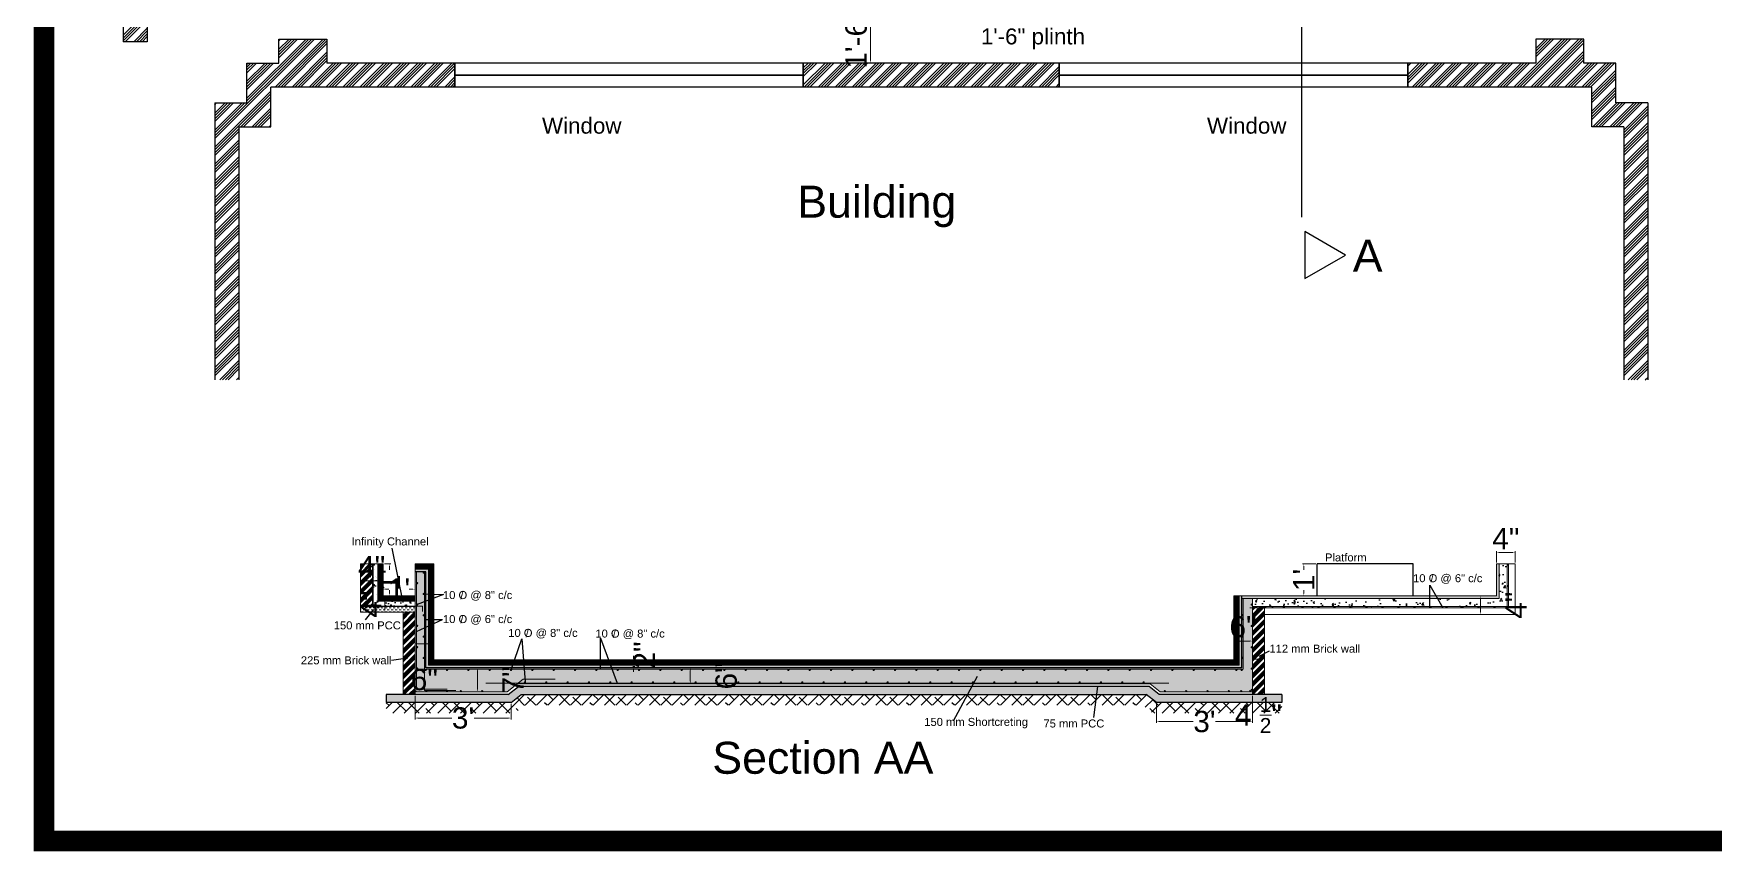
# Model space of a CAD drawing. Header units: inches. Extents: x 61122 to 62291, y -18686 to -17817.
# Drawn here: x 61122 to 61753, y -18686 to -18379 of the extents above; entities that cross this region are included whole.
import ezdxf

# ---------------------------------------------------------------- set-up
doc = ezdxf.new("R2010")
doc.units = ezdxf.units.IN
doc.header["$LTSCALE"] = 0.2
doc.header["$MEASUREMENT"] = 0
doc.header["$PDMODE"] = 98
doc.layers.get('DEFPOINTS').update_dxf_attribs({"linetype": 'CONTINUOUS'})
for name, color, linetype in [('2', 3, 'CONTINUOUS'), ('TEXT', 3, 'CONTINUOUS'), ('WALLS', 5, 'CONTINUOUS')]:
    doc.layers.add(name, color=color, linetype=linetype)
for name, color, linetype, lineweight in [('DIM', 9, 'CONTINUOUS', 13), ('HATCH', 9, 'CONTINUOUS', 5), ('partion', 7, 'CONTINUOUS', 35), ('storage', 6, 'CONTINUOUS', 20)]:
    doc.layers.add(name, color=color, linetype=linetype, lineweight=lineweight)
doc.styles.get("Standard").update_dxf_attribs({"font": 'arial.ttf', "height": 8})
doc.dimstyles.new('alter$0', dxfattribs={"dimtxt": 2, "dimasz": 1, "dimexe": 0.5, "dimexo": 0.5, "dimgap": 0.5, "dimtad": 0, "dimdec": 0, "dimdsep": 46, "dimlunit": 4, "dimtxsty": 'Standard', "dimcen": 0.5, "dimdle": 0.75, "dimclrd": 256, "dimclre": 256, "dimclrt": 256, "dimadec": 0, "dimazin": 0, "dimtfac": 1, "dimtdec": 0, "dimtofl": 0, "dimtmove": 2, "dimatfit": 3, "dimfxl": 30, "dimtolj": 1, "dimtzin": 0, "dimlwd": 9, "dimlwe": 9, "dimarcsym": 0})
pattern_1 = [(45, (-120433.3951, 353624.56015), (-0.5303300859, 0.5303300859), []), (45, (-120432.8648, 353624.56015), (-0.5303300859, 0.5303300859), [0.375, -0.1875])]
pattern_2 = [(50, (-120433.395, 353624.56), (7.17260183, -0.62752135), [0.75, -8.25]), (355, (-120433.395, 353624.56), (-1.38751334, 7.52192134), [0.6, -6.6]), (100.4514, (-120432.7974, 353624.508), (5.78509382, 6.89439542), [0.6374019, -7.01142112]), (46.1842, (-120433.395, 353626.56), (10.67241049, -1.65519014), [1.125, -12.375]), (96.6356, (-120432.506, 353626.422), (9.34662706, 9.7411787), [0.95610288, -10.51713]), (351.1842, (-120433.395, 353626.56), (9.34661945, 9.741186), [0.9, -9.9]), (21, (-120432.395, 353626.06), (5.96907052, -4.02618891), [0.75, -8.25]), (326, (-120432.395, 353626.06), (2.43315332, 7.25150045), [0.6, -6.6]), (71.4514, (-120431.898, 353625.7246), (8.40222629, 3.22530497), [0.6374019, -7.01142112]), (37.5, (-120433.395, 353624.5602), (0.121598553, 3.328938538), [0, -6.52, 0, -6.7, 0, -6.625]), (7.5, (-120433.395, 353624.56), (2.630695374, 3.94411712), [0, -3.82, 0, -6.37, 0, -2.525]), (327.5, (-120435.625, 353624.5602), (5.338224362, -0.225548717), [0, -2.5, 0, -7.8, 0, -10.35]), (317.5, (-120436.625, 353624.56), (5.831861693, 1.001049823), [0, -3.25, 0, -5.18, 0, -7.35])]
pattern_3 = [(45, (-120433.3951, 353624.56015), (-0.26516504294, 0.26516504294), [])]
pattern_4 = [(0, (-120433.3951, 353624.56015), (0.75, 0.75), [0.75, -0.75])]

# ---------------------------------------------------------------- blocks, each defined once
blk = doc.blocks.new('*D17')
at = {"layer": 'DEFPOINTS', "color": 0, "lineweight": -3, "transparency": 16777216}
for p in [(61447.68, -18371.97), (61436.09, -18389.97), (61447.68, -18389.97)]:
    blk.add_point(p, dxfattribs=at)
at = {"layer": 'DIM', "lineweight": 9, "transparency": 16777216}
for p, q in [((61447.18, -18371.97), (61435.59, -18371.97)), ((61436.09, -18372.97), (61436.09, -18388.97)), ((61447.18, -18389.97), (61435.59, -18389.97))]:
    blk.add_line(p, q, dxfattribs=at)
at = {"layer": 'DIM', "lineweight": -3, "transparency": 16777216}
for points in [[(61435.92, -18372.97), (61436.25, -18372.97), (61436.09, -18371.97)], [(61435.92, -18388.97), (61436.25, -18388.97), (61436.09, -18389.97)]]:
    blk.add_solid(points, dxfattribs=at)
at = {"layer": 'DIM', "transparency": 16777216, "insert": (61430.75, -18380.97), "char_height": 8, "attachment_point": 5, "rotation": 90}
blk.add_mtext('\\A1;1\'-6"', dxfattribs=at)
blk = doc.blocks.new('*D3')
at = {"layer": 'DEFPOINTS', "color": 0, "lineweight": -3, "transparency": 16777216}
for p in [(61346.47, -18614.46), (61347.25, -18614.46), (61346.47, -18616.46)]:
    blk.add_point(p, dxfattribs=at)
at = {"layer": 'DIM', "lineweight": 9, "transparency": 16777216}
for p, q in [((61346.97, -18614.46), (61347.75, -18614.46)), ((61347.25, -18613.46), (61347.25, -18612.46)), ((61346.97, -18616.46), (61347.75, -18616.46)), ((61347.25, -18617.46), (61347.25, -18618.46))]:
    blk.add_line(p, q, dxfattribs=at)
at = {"layer": 'DIM', "lineweight": -3, "transparency": 16777216}
for points in [[(61347.08, -18613.46), (61347.41, -18613.46), (61347.25, -18614.46)], [(61347.08, -18617.46), (61347.41, -18617.46), (61347.25, -18616.46)]]:
    blk.add_solid(points, dxfattribs=at)
at = {"layer": 'DIM', "transparency": 16777216, "insert": (61351.28, -18612.13), "char_height": 8, "attachment_point": 5, "rotation": 90}
blk.add_mtext('\\A1;2"', dxfattribs=at)
blk = doc.blocks.new('*D26')
at = {"layer": 'DEFPOINTS', "color": 0, "lineweight": -3, "transparency": 16777216}
for p in [(61286.96, -18616.96), (61288.8, -18616.96), (61286.96, -18625.96)]:
    blk.add_point(p, dxfattribs=at)
at = {"layer": 'DIM', "lineweight": 9, "transparency": 16777216}
for p, q in [((61287.46, -18616.96), (61289.3, -18616.96)), ((61288.8, -18624.96), (61288.8, -18617.96)), ((61287.46, -18625.96), (61289.3, -18625.96))]:
    blk.add_line(p, q, dxfattribs=at)
at = {"layer": 'DIM', "lineweight": -3, "transparency": 16777216}
for points in [[(61288.63, -18617.96), (61288.96, -18617.96), (61288.8, -18616.96)], [(61288.63, -18624.96), (61288.96, -18624.96), (61288.8, -18625.96)]]:
    blk.add_solid(points, dxfattribs=at)
at = {"layer": 'DIM', "transparency": 16777216, "insert": (61302.05, -18621.46), "char_height": 8, "attachment_point": 5, "rotation": 90}
blk.add_mtext('\\A1;7"', dxfattribs=at)
blk = doc.blocks.new('*D27')
at = {"layer": 'DEFPOINTS', "color": 0, "lineweight": -3, "transparency": 16777216}
for p in [(61366.04, -18616.96), (61368.52, -18616.96), (61366.04, -18622.96)]:
    blk.add_point(p, dxfattribs=at)
at = {"layer": 'DIM', "lineweight": 9, "transparency": 16777216}
for p, q in [((61366.54, -18616.96), (61369.02, -18616.96)), ((61368.52, -18621.96), (61368.52, -18617.96)), ((61366.54, -18622.96), (61369.02, -18622.96))]:
    blk.add_line(p, q, dxfattribs=at)
at = {"layer": 'DIM', "lineweight": -3, "transparency": 16777216}
for points in [[(61368.35, -18617.96), (61368.68, -18617.96), (61368.52, -18616.96)], [(61368.35, -18621.96), (61368.68, -18621.96), (61368.52, -18622.96)]]:
    blk.add_solid(points, dxfattribs=at)
at = {"layer": 'DIM', "transparency": 16777216, "insert": (61382.02, -18619.96), "char_height": 8, "attachment_point": 5, "rotation": 90}
blk.add_mtext('\\A1;6"', dxfattribs=at)
blk = doc.blocks.new('*D28')
at = {"layer": 'DEFPOINTS', "color": 0, "lineweight": -3, "transparency": 16777216}
for p in [(61265.32, -18626.96), (61301.32, -18629.96), (61301.32, -18635.8)]:
    blk.add_point(p, dxfattribs=at)
at = {"layer": 'DIM', "lineweight": 9, "transparency": 16777216}
for p, q in [((61265.32, -18627.46), (61265.32, -18636.3)), ((61301.32, -18630.46), (61301.32, -18636.3)), ((61266.32, -18635.8), (61279.14, -18635.8)), ((61300.32, -18635.8), (61287.49, -18635.8))]:
    blk.add_line(p, q, dxfattribs=at)
at = {"layer": 'DIM', "lineweight": -3, "transparency": 16777216}
for points in [[(61266.32, -18635.64), (61266.32, -18635.97), (61265.32, -18635.8)], [(61300.32, -18635.64), (61300.32, -18635.97), (61301.32, -18635.8)]]:
    blk.add_solid(points, dxfattribs=at)
at = {"layer": 'DIM', "transparency": 16777216, "insert": (61283.32, -18635.8), "char_height": 8, "attachment_point": 5}
blk.add_mtext("\\A1;3'", dxfattribs=at)
blk = doc.blocks.new('*D29')
at = {"layer": 'DEFPOINTS', "color": 0, "lineweight": -3, "transparency": 16777216}
for p in [(61579.32, -18626.96), (61543.32, -18629.96), (61543.32, -18637.14)]:
    blk.add_point(p, dxfattribs=at)
at = {"layer": 'DIM', "lineweight": 9, "transparency": 16777216}
for p, q in [((61579.32, -18627.46), (61579.32, -18637.64)), ((61543.32, -18630.46), (61543.32, -18637.64)), ((61544.32, -18637.14), (61557.14, -18637.14)), ((61578.32, -18637.14), (61565.49, -18637.14))]:
    blk.add_line(p, q, dxfattribs=at)
at = {"layer": 'DIM', "lineweight": -3, "transparency": 16777216}
for points in [[(61544.32, -18636.98), (61544.32, -18637.31), (61543.32, -18637.14)], [(61578.32, -18636.98), (61578.32, -18637.31), (61579.32, -18637.14)]]:
    blk.add_solid(points, dxfattribs=at)
at = {"layer": 'DIM', "transparency": 16777216, "insert": (61561.32, -18637.14), "char_height": 8, "attachment_point": 5}
blk.add_mtext("\\A1;3'", dxfattribs=at)
blk = doc.blocks.new('*D4')
at = {"layer": 'DEFPOINTS', "color": 0, "lineweight": -3, "transparency": 16777216}
for p in [(61677.85, -18573.67), (61670.85, -18577.96), (61677.85, -18577.96)]:
    blk.add_point(p, dxfattribs=at)
at = {"layer": 'DIM', "lineweight": 9, "transparency": 16777216}
for p, q in [((61670.85, -18577.46), (61670.85, -18573.17)), ((61671.85, -18573.67), (61676.85, -18573.67)), ((61677.85, -18577.46), (61677.85, -18573.17))]:
    blk.add_line(p, q, dxfattribs=at)
at = {"layer": 'DIM', "lineweight": -3, "transparency": 16777216}
for points in [[(61671.85, -18573.51), (61671.85, -18573.84), (61670.85, -18573.67)], [(61676.85, -18573.51), (61676.85, -18573.84), (61677.85, -18573.67)]]:
    blk.add_solid(points, dxfattribs=at)
at = {"layer": 'DIM', "transparency": 16777216, "insert": (61674.35, -18568.42), "char_height": 8, "attachment_point": 5}
blk.add_mtext('\\A1;4"', dxfattribs=at)
blk = doc.blocks.new('*D5')
at = {"layer": 'DEFPOINTS', "color": 0, "lineweight": -3, "transparency": 16777216}
for p in [(61660.88, -18589.96), (61660.88, -18596.96), (61664.87, -18596.96)]:
    blk.add_point(p, dxfattribs=at)
at = {"layer": 'DIM', "lineweight": 9, "transparency": 16777216}
for p, q in [((61661.38, -18589.96), (61665.37, -18589.96)), ((61664.87, -18590.96), (61664.87, -18595.96)), ((61661.38, -18596.96), (61665.37, -18596.96))]:
    blk.add_line(p, q, dxfattribs=at)
at = {"layer": 'DIM', "lineweight": -3, "transparency": 16777216}
for points in [[(61664.7, -18590.96), (61665.03, -18590.96), (61664.87, -18589.96)], [(61664.7, -18595.96), (61665.03, -18595.96), (61664.87, -18596.96)]]:
    blk.add_solid(points, dxfattribs=at)
at = {"layer": 'DIM', "transparency": 16777216, "insert": (61678.12, -18593.46), "char_height": 8, "attachment_point": 5, "rotation": 90}
blk.add_mtext('\\A1;4"', dxfattribs=at)
blk = doc.blocks.new('*D6')
at = {"layer": 'DEFPOINTS', "color": 0, "lineweight": -3, "transparency": 16777216}
for p in [(61572.32, -18608.64), (61579.32, -18606.9), (61579.32, -18608.64)]:
    blk.add_point(p, dxfattribs=at)
at = {"layer": 'DIM', "lineweight": 9, "transparency": 16777216}
for p, q in [((61572.32, -18608.14), (61572.32, -18606.4)), ((61573.32, -18606.9), (61578.32, -18606.9)), ((61579.32, -18608.14), (61579.32, -18606.4))]:
    blk.add_line(p, q, dxfattribs=at)
at = {"layer": 'DIM', "lineweight": -3, "transparency": 16777216}
for points in [[(61573.32, -18606.73), (61573.32, -18607.07), (61572.32, -18606.9)], [(61578.32, -18606.73), (61578.32, -18607.07), (61579.32, -18606.9)]]:
    blk.add_solid(points, dxfattribs=at)
at = {"layer": 'DIM', "transparency": 16777216, "insert": (61575.82, -18601.57), "char_height": 8, "attachment_point": 5}
blk.add_mtext('\\A1;6"', dxfattribs=at)
blk = doc.blocks.new('*D7')
at = {"layer": 'DEFPOINTS', "color": 0, "lineweight": -3, "transparency": 16777216}
for p in [(61253.99, -18589.96), (61256.98, -18589.96), (61256.31, -18596.07)]:
    blk.add_point(p, dxfattribs=at)
at = {"layer": 'DIM', "lineweight": 9, "transparency": 16777216}
for p, q in [((61256.48, -18589.96), (61253.49, -18589.96)), ((61255.81, -18596.07), (61253.49, -18596.07)), ((61253.99, -18595.07), (61253.99, -18590.96))]:
    blk.add_line(p, q, dxfattribs=at)
at = {"layer": 'DIM', "lineweight": -3, "transparency": 16777216}
for points in [[(61253.83, -18590.96), (61254.16, -18590.96), (61253.99, -18589.96)], [(61253.83, -18595.07), (61254.16, -18595.07), (61253.99, -18596.07)]]:
    blk.add_solid(points, dxfattribs=at)
at = {"layer": 'DIM', "transparency": 16777216, "insert": (61248.74, -18593.02), "char_height": 8, "attachment_point": 5, "rotation": 90}
blk.add_mtext('\\A1;4"', dxfattribs=at)
blk = doc.blocks.new('*D8')
at = {"layer": 'DEFPOINTS', "color": 0, "lineweight": -3, "transparency": 16777216}
for p in [(61244.82, -18584.26), (61244.82, -18585.91), (61253.32, -18585.91)]:
    blk.add_point(p, dxfattribs=at)
at = {"layer": 'DIM', "lineweight": 9, "transparency": 16777216}
for p, q in [((61244.82, -18585.41), (61244.82, -18583.76)), ((61253.32, -18585.41), (61253.32, -18583.76)), ((61252.32, -18584.26), (61245.82, -18584.26))]:
    blk.add_line(p, q, dxfattribs=at)
at = {"layer": 'DIM', "lineweight": -3, "transparency": 16777216}
for points in [[(61245.82, -18584.09), (61245.82, -18584.43), (61244.82, -18584.26)], [(61252.32, -18584.09), (61252.32, -18584.43), (61253.32, -18584.26)]]:
    blk.add_solid(points, dxfattribs=at)
at = {"layer": 'DIM', "transparency": 16777216, "insert": (61249.07, -18579.01), "char_height": 8, "attachment_point": 5}
blk.add_mtext('\\A1;4"', dxfattribs=at)
blk = doc.blocks.new('*D9')
at = {"layer": 'DEFPOINTS', "color": 0, "lineweight": -3, "transparency": 16777216}
for p in [(61265.32, -18605.98), (61272.32, -18605.98), (61272.32, -18607.91)]:
    blk.add_point(p, dxfattribs=at)
at = {"layer": 'DIM', "lineweight": 9, "transparency": 16777216}
for p, q in [((61265.32, -18606.48), (61265.32, -18608.41)), ((61266.32, -18607.91), (61271.32, -18607.91)), ((61272.32, -18606.48), (61272.32, -18608.41))]:
    blk.add_line(p, q, dxfattribs=at)
at = {"layer": 'DIM', "lineweight": -3, "transparency": 16777216}
for points in [[(61266.32, -18607.74), (61266.32, -18608.08), (61265.32, -18607.91)], [(61271.32, -18607.74), (61271.32, -18608.08), (61272.32, -18607.91)]]:
    blk.add_solid(points, dxfattribs=at)
at = {"layer": 'DIM', "transparency": 16777216, "insert": (61268.82, -18621.41), "char_height": 8, "attachment_point": 5}
blk.add_mtext('\\A1;6"', dxfattribs=at)
blk = doc.blocks.new('*D10')
at = {"layer": 'DEFPOINTS', "color": 0, "lineweight": -3, "transparency": 16777216}
for p in [(61579.32, -18612.25), (61583.82, -18612.25), (61583.82, -18613.75)]:
    blk.add_point(p, dxfattribs=at)
at = {"layer": 'DIM', "lineweight": 9, "transparency": 16777216}
for p, q in [((61579.32, -18612.75), (61579.32, -18614.25)), ((61580.32, -18613.75), (61582.82, -18613.75)), ((61583.82, -18612.75), (61583.82, -18614.25))]:
    blk.add_line(p, q, dxfattribs=at)
at = {"layer": 'DIM', "lineweight": -3, "transparency": 16777216}
for points in [[(61580.32, -18613.58), (61580.32, -18613.92), (61579.32, -18613.75)], [(61582.82, -18613.58), (61582.82, -18613.92), (61583.82, -18613.75)]]:
    blk.add_solid(points, dxfattribs=at)
at = {"layer": 'DIM', "transparency": 16777216, "insert": (61581.57, -18634.67), "char_height": 8, "attachment_point": 5}
blk.add_mtext('\\A1;4 {\\H0.7x;\\S1/2;}"', dxfattribs=at)
blk = doc.blocks.new('*D11')
at = {"layer": 'DEFPOINTS', "color": 0, "lineweight": -3, "transparency": 16777216}
for p in [(61603.58, -18577.96), (61598.6, -18589.96), (61603.58, -18589.96)]:
    blk.add_point(p, dxfattribs=at)
at = {"layer": 'DIM', "lineweight": 9, "transparency": 16777216}
for p, q in [((61603.08, -18577.96), (61598.1, -18577.96)), ((61598.6, -18578.96), (61598.6, -18580.16)), ((61603.08, -18589.96), (61598.1, -18589.96)), ((61598.6, -18588.96), (61598.6, -18587.77))]:
    blk.add_line(p, q, dxfattribs=at)
at = {"layer": 'DIM', "lineweight": -3, "transparency": 16777216}
for points in [[(61598.43, -18578.96), (61598.76, -18578.96), (61598.6, -18577.96)], [(61598.43, -18588.96), (61598.76, -18588.96), (61598.6, -18589.96)]]:
    blk.add_solid(points, dxfattribs=at)
at = {"layer": 'DIM', "transparency": 16777216, "insert": (61598.6, -18583.96), "char_height": 8, "attachment_point": 5, "rotation": 90}
blk.add_mtext("\\A1;1'", dxfattribs=at)
blk = doc.blocks.new('*D12')
at = {"layer": 'DEFPOINTS', "color": 0, "lineweight": -3, "transparency": 16777216}
for p in [(61253.32, -18577.96), (61253.32, -18589.96), (61255.74, -18589.96)]:
    blk.add_point(p, dxfattribs=at)
at = {"layer": 'DIM', "lineweight": 9, "transparency": 16777216}
for p, q in [((61253.82, -18577.96), (61256.24, -18577.96)), ((61255.74, -18578.96), (61255.74, -18580.16)), ((61253.82, -18589.96), (61256.24, -18589.96)), ((61255.74, -18588.96), (61255.74, -18587.77))]:
    blk.add_line(p, q, dxfattribs=at)
at = {"layer": 'DIM', "lineweight": -3, "transparency": 16777216}
for points in [[(61255.57, -18578.96), (61255.91, -18578.96), (61255.74, -18577.96)], [(61255.57, -18588.96), (61255.91, -18588.96), (61255.74, -18589.96)]]:
    blk.add_solid(points, dxfattribs=at)
at = {"layer": 'DIM', "transparency": 16777216, "insert": (61255.74, -18583.96), "char_height": 8, "attachment_point": 5, "rotation": 90}
blk.add_mtext("\\A1;1'", dxfattribs=at)
blk = doc.blocks.new('*D13')
at = {"layer": 'DEFPOINTS', "color": 0, "lineweight": -3, "transparency": 16777216}
for p in [(61253.32, -18589.96), (61265.32, -18587.42), (61265.32, -18589.96)]:
    blk.add_point(p, dxfattribs=at)
at = {"layer": 'DIM', "lineweight": 9, "transparency": 16777216}
for p, q in [((61253.32, -18589.46), (61253.32, -18586.92)), ((61254.32, -18587.42), (61255.51, -18587.42)), ((61264.32, -18587.42), (61263.12, -18587.42)), ((61265.32, -18589.46), (61265.32, -18586.92))]:
    blk.add_line(p, q, dxfattribs=at)
at = {"layer": 'DIM', "lineweight": -3, "transparency": 16777216}
for points in [[(61254.32, -18587.25), (61254.32, -18587.58), (61253.32, -18587.42)], [(61264.32, -18587.25), (61264.32, -18587.58), (61265.32, -18587.42)]]:
    blk.add_solid(points, dxfattribs=at)
at = {"layer": 'DIM', "transparency": 16777216, "insert": (61259.32, -18587.42), "char_height": 8, "attachment_point": 5}
blk.add_mtext("\\A1;1'", dxfattribs=at)

msp = doc.modelspace()

# ---------------------------------------------------------------- hatches: boundary and pattern name
at = {"layer": '2'}
h = msp.add_hatch(dxfattribs=at)
h.set_pattern_fill('ANSI33', color=256, scale=3, style=0)
h.set_pattern_definition(pattern_1)
h.paths.add_polyline_path([(61270.32, -18579.96), (61265.32, -18579.96), (61265.32, -18580.96), (61269.32, -18580.96), (61269.32, -18616.96), (61575.32, -18616.96), (61575.32, -18589.96), (61574.32, -18589.96), (61574.32, -18615.96), (61270.32, -18615.96)])
h = msp.add_hatch(dxfattribs=at)
h.set_pattern_fill('ANSI33', color=256, scale=3, style=0)
h.set_pattern_definition(pattern_1)
h.paths.add_polyline_path([(61575.32, -18589.96), (61575.32, -18590.96), (61645.82, -18590.96), (61645.82, -18589.96)])
h.paths.add_polyline_path([(61648.72, -18590.96), (61648.15, -18589.96), (61645.82, -18589.96), (61645.82, -18590.96)])
h.paths.add_polyline_path([(61671.85, -18590.96), (61671.85, -18577.96), (61670.85, -18577.96), (61670.85, -18589.96), (61648.15, -18589.96), (61648.72, -18590.96)])
at = {"layer": 'storage'}
h = msp.add_hatch(dxfattribs=at)
h.set_pattern_fill('ANSI34', color=256, scale=3, style=0)
h.set_pattern_definition([(45, (-120433.395, 353624.5602), (-1.590990258, 1.590990258), []), (45, (-120432.8648, 353624.5602), (-1.590990258, 1.590990258), []), (45, (-120432.3344, 353624.5602), (-1.590990258, 1.590990258), []), (45, (-120431.804, 353624.5602), (-1.590990258, 1.590990258), [])])
h.paths.add_polyline_path([(61244.82, -18577.96), (61244.82, -18593.96), (61249.32, -18593.96), (61249.32, -18577.96)])
h.paths.add_polyline_path([(61260.82, -18626.96), (61265.32, -18626.96), (61265.32, -18596.07), (61260.82, -18596.07)])
h.paths.add_polyline_path([(61579.32, -18626.96), (61583.82, -18626.96), (61583.82, -18593.96), (61579.32, -18593.96)])
h = msp.add_hatch(dxfattribs=at)
h.set_pattern_fill('ANSI31', color=256, scale=3, style=0)
h.set_pattern_definition(pattern_3)
h.paths.add_polyline_path([(61253.32, -18589.96), (61253.32, -18577.96), (61251.32, -18577.96), (61251.32, -18591.96), (61265.32, -18591.96), (61265.32, -18589.96)])
h = msp.add_hatch(dxfattribs=at)
h.set_pattern_fill('ANSI31', color=256, scale=3, style=0)
h.set_pattern_definition(pattern_3)
h.paths.add_polyline_path([(61270.32, -18579.96), (61270.32, -18615.96), (61574.32, -18615.96), (61574.32, -18589.96), (61572.32, -18589.96), (61572.32, -18613.96), (61272.32, -18613.96), (61272.32, -18577.96), (61265.32, -18577.96), (61265.32, -18579.96)])
h = msp.add_hatch(dxfattribs=at)
h.set_pattern_fill('DASH', color=256, scale=6, style=0)
h.set_pattern_definition(pattern_4)
h.paths.add_polyline_path([(61265.32, -18596.07), (61265.32, -18593.96), (61244.82, -18593.96), (61244.82, -18596.07)])
at = {"layer": 'WALLS'}
h = msp.add_hatch(dxfattribs=at)
h.set_pattern_fill('ANSI34', color=256, scale=6, style=0)
h.set_pattern_definition([(45, (-119057.8465, 354065.8154), (-3.181980515, 3.181980515), []), (45, (-119056.786, 354065.8154), (-3.181980515, 3.181980515), []), (45, (-119055.725, 354065.8154), (-3.181980515, 3.181980515), []), (45, (-119054.6645, 354065.8154), (-3.181980515, 3.181980515), [])])
h.paths.add_polyline_path([(61164.92, -17865.44), (61155.92, -17865.44), (61155.92, -18243.77), (61164.92, -18243.77)])
h.paths.add_polyline_path([(61164.92, -18243.77), (61155.92, -18243.77), (61155.92, -18381.97), (61164.92, -18381.97)])
h.paths.add_polyline_path([(61190.3, -18508.83), (61199.3, -18508.83), (61199.3, -18413.97), (61211.3, -18413.97), (61211.3, -18398.97), (61280.3, -18398.97), (61280.3, -18389.97), (61232.3, -18389.97), (61232.3, -18380.97), (61214.3, -18380.97), (61214.3, -18389.97), (61202.3, -18389.97), (61202.3, -18404.97), (61190.3, -18404.97)])
h.paths.add_polyline_path([(61637.54, -18389.97), (61637.54, -18398.97), (61706.54, -18398.97), (61706.54, -18413.97), (61718.54, -18413.97), (61718.54, -18508.83), (61727.54, -18508.83), (61727.54, -18404.97), (61715.54, -18404.97), (61715.54, -18389.97), (61703.54, -18389.97), (61703.54, -18380.97), (61685.54, -18380.97), (61685.54, -18389.97)])
h.paths.add_polyline_path([(61410.92, -18389.97), (61410.92, -18398.97), (61506.92, -18398.97), (61506.92, -18389.97)])
h.paths.add_polyline_path([(61160.39, -18021.43), (61194.44, -18021.43), (61194.44, -18009.34), (61160.39, -18009.34)], flags=9)
h = msp.add_hatch(dxfattribs=at)
h.set_pattern_fill('AR-CONC', color=256, style=0)
h.set_pattern_definition(pattern_2)
h.paths.add_polyline_path([(61261.92, -18593.77, -0.414214), (61261.67, -18593.52, -1), (61262.17, -18593.52, -0.414214), (61261.92, -18593.77), (61265.32, -18593.77), (61265.32, -18591.96), (61251.32, -18591.96), (61251.32, -18577.96), (61250.02, -18577.96, -0.306845), (61250.18, -18578.2, -1), (61249.68, -18578.2), (61249.68, -18585.83, -1), (61250.18, -18585.83, -1), (61249.68, -18585.83), (61249.68, -18593.52, -1), (61250.18, -18593.52, -0.414214), (61249.93, -18593.77), (61256.34, -18593.77, -0.414214), (61256.09, -18593.52, -1), (61256.59, -18593.52, -0.414214), (61256.34, -18593.77)])
h.paths.add_polyline_path([(61252.49, -18594.74), (61252.49, -18591.3), (61255.49, -18591.3), (61255.49, -18594.74)], flags=9)
h.paths.add_polyline_path([(61247.35, -18582.76), (61250.79, -18582.76), (61250.79, -18585.76), (61247.35, -18585.76)], flags=9)
h = msp.add_hatch(dxfattribs=at)
h.set_pattern_fill('AR-CONC', color=256, style=0)
h.set_pattern_definition(pattern_2)
h.paths.add_polyline_path([(61540.92, -18622.96), (61544.71, -18625.96), (61546.51, -18625.96, -0.414214), (61546.26, -18625.71, -1), (61546.76, -18625.71, -0.414214), (61546.51, -18625.96), (61554.51, -18625.96, -0.414214), (61554.26, -18625.71, -1), (61554.76, -18625.71, -0.414214), (61554.51, -18625.96), (61562.51, -18625.96, -0.414214), (61562.26, -18625.71, -1), (61562.76, -18625.71, -0.414214), (61562.51, -18625.96), (61570.51, -18625.96, -0.414214), (61570.26, -18625.71, -1), (61570.76, -18625.71, -0.414214), (61570.51, -18625.96), (61578.51, -18625.96, -0.414214), (61578.26, -18625.71, -1), (61578.76, -18625.71, -0.414214), (61578.51, -18625.96), (61579.32, -18625.96), (61579.32, -18625.21, -1), (61578.82, -18625.21, -1), (61579.32, -18625.21), (61579.32, -18617.21, -1), (61578.82, -18617.21, -1), (61579.32, -18617.21), (61579.32, -18609.21, -1), (61578.82, -18609.21, -1), (61579.32, -18609.21), (61579.32, -18601.21, -1), (61578.82, -18601.21, -1), (61579.32, -18601.21), (61579.32, -18593.21, -1), (61578.82, -18593.21, -1), (61579.32, -18593.21), (61579.32, -18589.96), (61575.32, -18589.96), (61575.32, -18597.21, -1), (61575.82, -18597.21, -1), (61575.32, -18597.21), (61575.32, -18605.21, -1), (61575.82, -18605.21, -1), (61575.32, -18605.21), (61575.32, -18613.21, -1), (61575.82, -18613.21, -1), (61575.32, -18613.21), (61575.32, -18616.96, -0.414214), (61575.57, -18617.21, -1), (61575.07, -18617.21, -0.414214), (61575.32, -18616.96), (61573.32, -18616.96, -0.414214), (61573.57, -18617.21, -1), (61573.07, -18617.21, -0.414214), (61573.32, -18616.96), (61565.32, -18616.96, -0.414214), (61565.57, -18617.21, -1), (61565.07, -18617.21, -0.414214), (61565.32, -18616.96), (61557.32, -18616.96, -0.414214), (61557.57, -18617.21, -1), (61557.07, -18617.21, -0.414214), (61557.32, -18616.96), (61549.32, -18616.96, -0.414214), (61549.57, -18617.21, -1), (61549.07, -18617.21, -0.414214), (61549.32, -18616.96), (61541.32, -18616.96, -0.414214), (61541.57, -18617.21, -1), (61541.07, -18617.21, -0.414214), (61541.32, -18616.96), (61533.32, -18616.96, -0.414214), (61533.57, -18617.21, -1), (61533.07, -18617.21, -0.414214), (61533.32, -18616.96), (61525.32, -18616.96, -0.414214), (61525.57, -18617.21, -1), (61525.07, -18617.21, -0.414214), (61525.32, -18616.96), (61517.32, -18616.96, -0.414214), (61517.57, -18617.21, -1), (61517.07, -18617.21, -0.414214), (61517.32, -18616.96), (61509.32, -18616.96, -0.414214), (61509.57, -18617.21, -1), (61509.07, -18617.21, -0.414214), (61509.32, -18616.96), (61501.32, -18616.96, -0.414214), (61501.57, -18617.21, -1), (61501.07, -18617.21, -0.414214), (61501.32, -18616.96), (61493.32, -18616.96, -0.414214), (61493.57, -18617.21, -1), (61493.07, -18617.21, -0.414214), (61493.32, -18616.96), (61485.32, -18616.96, -0.414214), (61485.57, -18617.21, -1), (61485.07, -18617.21, -0.414214), (61485.32, -18616.96), (61477.32, -18616.96, -0.414214), (61477.57, -18617.21, -1), (61477.07, -18617.21, -0.414214), (61477.32, -18616.96), (61469.32, -18616.96, -0.414214), (61469.57, -18617.21, -1), (61469.07, -18617.21, -0.414214), (61469.32, -18616.96), (61461.32, -18616.96, -0.414214), (61461.57, -18617.21, -1), (61461.07, -18617.21, -0.414214), (61461.32, -18616.96), (61453.32, -18616.96, -0.414214), (61453.57, -18617.21, -1), (61453.07, -18617.21, -0.414214), (61453.32, -18616.96), (61445.32, -18616.96, -0.414214), (61445.57, -18617.21, -1), (61445.07, -18617.21, -0.414214), (61445.32, -18616.96), (61437.32, -18616.96, -0.414214), (61437.57, -18617.21, -1), (61437.07, -18617.21, -0.414214), (61437.32, -18616.96), (61429.32, -18616.96, -0.414214), (61429.57, -18617.21, -1), (61429.07, -18617.21, -0.414214), (61429.32, -18616.96), (61421.32, -18616.96, -0.414214), (61421.57, -18617.21, -1), (61421.07, -18617.21, -0.414214), (61421.32, -18616.96), (61413.32, -18616.96, -0.414214), (61413.57, -18617.21, -1), (61413.07, -18617.21, -0.414214), (61413.32, -18616.96), (61405.32, -18616.96, -0.414214), (61405.57, -18617.21, -1), (61405.07, -18617.21, -0.414214), (61405.32, -18616.96), (61397.32, -18616.96, -0.414214), (61397.57, -18617.21, -1), (61397.07, -18617.21, -0.414214), (61397.32, -18616.96), (61389.32, -18616.96, -0.414214), (61389.57, -18617.21, -1), (61389.07, -18617.21, -0.414214), (61389.32, -18616.96), (61381.32, -18616.96, -0.414214), (61381.57, -18617.21, -1), (61381.07, -18617.21, -0.414214), (61381.32, -18616.96), (61373.32, -18616.96, -0.414214), (61373.57, -18617.21, -1), (61373.07, -18617.21, -0.414214), (61373.32, -18616.96), (61365.32, -18616.96, -0.414214), (61365.57, -18617.21, -1), (61365.07, -18617.21, -0.414214), (61365.32, -18616.96), (61357.32, -18616.96, -0.414214), (61357.57, -18617.21, -1), (61357.07, -18617.21, -0.414214), (61357.32, -18616.96), (61349.32, -18616.96, -0.414214), (61349.57, -18617.21, -1), (61349.07, -18617.21, -0.414214), (61349.32, -18616.96), (61341.32, -18616.96, -0.414214), (61341.57, -18617.21, -1), (61341.07, -18617.21, -0.414214), (61341.32, -18616.96), (61333.32, -18616.96, -0.414214), (61333.57, -18617.21, -1), (61333.07, -18617.21, -0.414214), (61333.32, -18616.96), (61325.32, -18616.96, -0.414214), (61325.57, -18617.21, -1), (61325.07, -18617.21, -0.414214), (61325.32, -18616.96), (61317.32, -18616.96, -0.414214), (61317.57, -18617.21, -1), (61317.07, -18617.21, -0.414214), (61317.32, -18616.96), (61309.32, -18616.96, -0.414214), (61309.57, -18617.21, -1), (61309.07, -18617.21, -0.414214), (61309.32, -18616.96), (61301.32, -18616.96, -0.414214), (61301.57, -18617.21, -1), (61301.07, -18617.21, -0.414214), (61301.32, -18616.96), (61293.32, -18616.96, -0.414214), (61293.57, -18617.21, -1), (61293.07, -18617.21, -0.414214), (61293.32, -18616.96), (61285.32, -18616.96, -0.414214), (61285.57, -18617.21, -1), (61285.07, -18617.21, -0.414214), (61285.32, -18616.96), (61277.32, -18616.96, -0.414214), (61277.57, -18617.21, -1), (61277.07, -18617.21, -0.414214), (61277.32, -18616.96), (61269.32, -18616.96, -0.414214), (61269.57, -18617.21, -1), (61269.07, -18617.21, -0.414214), (61269.32, -18616.96), (61269.32, -18613.21, -1), (61268.82, -18613.21, -1), (61269.32, -18613.21), (61269.32, -18605.21, -1), (61268.82, -18605.21, -1), (61269.32, -18605.21), (61269.32, -18597.21, -1), (61268.82, -18597.21, -1), (61269.32, -18597.21), (61269.32, -18589.21, -1), (61268.82, -18589.21, -1), (61269.32, -18589.21), (61269.32, -18581.21, -1), (61268.82, -18581.21, -0.414214), (61269.07, -18580.96), (61265.32, -18580.96), (61265.32, -18585.21, -1), (61265.82, -18585.21, -1), (61265.32, -18585.21), (61265.32, -18593.21, -1), (61265.82, -18593.21, -1), (61265.32, -18593.21), (61265.32, -18601.21, -1), (61265.82, -18601.21, -1), (61265.32, -18601.21), (61265.32, -18609.21, -1), (61265.82, -18609.21, -1), (61265.32, -18609.21), (61265.32, -18617.21, -1), (61265.82, -18617.21, -1), (61265.32, -18617.21), (61265.32, -18625.21, -1), (61265.82, -18625.21, -1), (61265.32, -18625.21), (61265.32, -18625.96), (61282.51, -18625.96, -0.414214), (61282.26, -18625.71, -1), (61282.76, -18625.71, -0.414214), (61282.51, -18625.96), (61290.51, -18625.96, -0.414214), (61290.26, -18625.71, -1), (61290.76, -18625.71, -0.414214), (61290.51, -18625.96), (61298.51, -18625.96, -0.414214), (61298.26, -18625.71, -1), (61298.76, -18625.71, -0.414214), (61298.51, -18625.96), (61299.92, -18625.96), (61303.71, -18622.96)])
h.paths.add_polyline_path([(61354.76, -18622.4, -1), (61354.26, -18622.4, -1)], flags=16)
h.paths.add_polyline_path([(61362.76, -18622.4, -1), (61362.26, -18622.4, -1)], flags=16)
h.paths.add_polyline_path([(61346.76, -18622.4, -1), (61346.26, -18622.4, -1)], flags=16)
h.paths.add_polyline_path([(61370.76, -18622.4, -1), (61370.26, -18622.4, -1)], flags=16)
h.paths.add_polyline_path([(61338.26, -18622.4, -1), (61338.76, -18622.4, -1)], flags=16)
h.paths.add_polyline_path([(61378.76, -18622.4, -1), (61378.26, -18622.4, -1)], flags=16)
h.paths.add_polyline_path([(61330.26, -18622.4, -1), (61330.76, -18622.4, -1)], flags=16)
h.paths.add_polyline_path([(61386.76, -18622.4, -1), (61386.26, -18622.4, -1)], flags=16)
h.paths.add_polyline_path([(61322.26, -18622.4, -1), (61322.76, -18622.4, -1)], flags=16)
h.paths.add_polyline_path([(61394.76, -18622.4, -1), (61394.26, -18622.4, -1)], flags=16)
h.paths.add_polyline_path([(61314.26, -18622.4, -1), (61314.76, -18622.4, -1)], flags=16)
h.paths.add_polyline_path([(61402.76, -18622.4, -1), (61402.26, -18622.4, -1)], flags=16)
h.paths.add_polyline_path([(61306.26, -18622.4, -1), (61306.76, -18622.4, -1)], flags=16)
h.paths.add_polyline_path([(61410.76, -18622.4, -1), (61410.26, -18622.4, -1)], flags=16)
h.paths.add_polyline_path([(61418.76, -18622.4, -1), (61418.26, -18622.4, -1)], flags=16)
h.paths.add_polyline_path([(61426.76, -18622.4, -1), (61426.26, -18622.4, -1)], flags=16)
h.paths.add_polyline_path([(61434.76, -18622.4, -1), (61434.26, -18622.4, -1)], flags=16)
h.paths.add_polyline_path([(61277.07, -18625.71, -1), (61277.57, -18625.71, -1)], flags=16)
h.paths.add_polyline_path([(61442.76, -18622.4, -1), (61442.26, -18622.4, -1)], flags=16)
h.paths.add_polyline_path([(61269.26, -18625.71, -1), (61269.76, -18625.71, -1)], flags=16)
h.paths.add_polyline_path([(61450.76, -18622.4, -1), (61450.26, -18622.4, -1)], flags=16)
h.paths.add_polyline_path([(61458.76, -18622.4, -1), (61458.26, -18622.4, -1)], flags=16)
h.paths.add_polyline_path([(61466.76, -18622.4, -1), (61466.26, -18622.4, -1)], flags=16)
h.paths.add_polyline_path([(61474.76, -18622.4, -1), (61474.26, -18622.4, -1)], flags=16)
h.paths.add_polyline_path([(61482.76, -18622.4, -1), (61482.26, -18622.4, -1)], flags=16)
h.paths.add_polyline_path([(61490.76, -18622.4, -1), (61490.26, -18622.4, -1)], flags=16)
h.paths.add_polyline_path([(61498.76, -18622.4, -1), (61498.26, -18622.4, -1)], flags=16)
h.paths.add_polyline_path([(61506.76, -18622.4, -1), (61506.26, -18622.4, -1)], flags=16)
h.paths.add_polyline_path([(61514.76, -18622.4, -1), (61514.26, -18622.4, -1)], flags=16)
h.paths.add_polyline_path([(61522.76, -18622.4, -1), (61522.26, -18622.4, -1)], flags=16)
h.paths.add_polyline_path([(61530.76, -18622.4, -1), (61530.26, -18622.4, -1)], flags=16)
h.paths.add_polyline_path([(61538.76, -18622.4, -1), (61538.26, -18622.4, -1)], flags=16)
h.paths.add_polyline_path([(61575.38, -18625.71, -1), (61574.88, -18625.71, -1)], flags=16)
h = msp.add_hatch(dxfattribs=at)
h.set_pattern_fill('AR-CONC', color=256, style=0)
h.set_pattern_definition(pattern_2)
h.paths.add_polyline_path([(61579.32, -18590.96), (61579.32, -18593.96), (61645.82, -18593.96), (61645.82, -18590.96)])
h.paths.add_polyline_path([(61648.72, -18590.96), (61650.44, -18593.96), (61674.85, -18593.96), (61674.85, -18577.96), (61671.85, -18577.96), (61671.85, -18590.96)])
h = msp.add_hatch(dxfattribs=at)
h.set_pattern_fill('DASH', color=256, scale=6, style=0)
h.set_pattern_definition(pattern_4)
h.paths.add_polyline_path([(61254.51, -18629.96), (61301.32, -18629.96), (61305.1, -18626.96), (61539.53, -18626.96), (61543.32, -18629.96), (61590.41, -18629.96), (61590.41, -18626.96), (61544.36, -18626.96), (61540.57, -18623.96), (61304.06, -18623.96), (61300.27, -18626.96), (61254.51, -18626.96)])
h = msp.add_hatch(dxfattribs=at)
h.set_pattern_fill('ANSI38', color=256, scale=24, style=0)
h.set_pattern_definition([(45, (-120433.395, 353624.5602), (-2.121320344, 2.121320344), []), (135, (-120433.395, 353624.5602), (-6.36396103, 2.121320344), [7.5, -4.5])])
h.paths.add_polyline_path([(61305.1, -18626.96), (61301.32, -18629.96), (61254.51, -18629.96), (61254.51, -18633.96), (61302.71, -18633.96), (61306.5, -18630.96), (61538.14, -18630.96), (61541.92, -18633.96), (61590.41, -18633.96), (61590.41, -18629.96), (61543.32, -18629.96), (61539.53, -18626.96)])

# ---------------------------------------------------------------- linework, layer by layer
at = {"layer": '2'}
for p, q in [((61269.32, -18580.96), (61265.32, -18580.96)), ((61269.32, -18616.96), (61269.32, -18580.96)), ((61575.32, -18616.96), (61575.32, -18589.96)), ((61575.32, -18616.96), (61269.32, -18616.96))]:
    msp.add_line(p, q, dxfattribs=at)
at = {"layer": 'HATCH'}
for p, q in [((61249.68, -18593.52), (61249.68, -18577.96)), ((61265.82, -18580.96), (61265.82, -18624.96)), ((61268.82, -18580.96), (61268.82, -18625.46)), ((61675.35, -18594.46), (61675.35, -18577.96)), ((61249.93, -18593.77), (61268.12, -18593.77)), ((61268.12, -18593.77), (61268.12, -18595.81)), ((61575.82, -18617.46), (61575.82, -18590.96)), ((61675.35, -18594.46), (61578.35, -18594.46)), ((61579.32, -18626.96), (61579.32, -18590.96)), ((61575.82, -18617.46), (61267.17, -18617.46)), ((61299.92, -18625.96), (61305.87, -18621.26)), ((61305.87, -18621.26), (61317.87, -18621.26)), ((61265.32, -18625.96), (61265.32, -18622.96)), ((61299.92, -18625.96), (61265.32, -18625.96)), ((61265.82, -18624.96), (61277.38, -18624.96)), ((61268.82, -18625.46), (61280.63, -18625.46)), ((61548.04, -18622.65), (61291.81, -18622.65)), ((61544.71, -18625.96), (61540.92, -18622.96)), ((61579.32, -18625.96), (61544.71, -18625.96))]:
    msp.add_line(p, q, dxfattribs=at)
for centre in [(61249.93, -18578.2), (61268.57, -18581.21), (61675.1, -18578.21), (61249.93, -18585.83), (61266.07, -18585.21), (61268.57, -18589.21), (61675.1, -18586.21), (61249.93, -18593.52), (61256.34, -18593.52), (61266.07, -18593.21), (61579.07, -18593.21), (61584.07, -18594.21), (61591.07, -18594.21), (61598.07, -18594.21), (61604.07, -18594.21), (61610.07, -18594.21), (61616.07, -18594.21), (61622.07, -18594.21), (61628.07, -18594.21), (61634.07, -18594.21), (61640.07, -18594.21), (61646.07, -18594.21), (61652.07, -18594.21), (61658.07, -18594.21), (61664.07, -18594.21), (61670.07, -18594.21), (61675.1, -18594.21), (61266.07, -18601.21), (61268.57, -18597.21), (61575.57, -18597.21), (61579.07, -18601.21), (61266.07, -18609.21), (61268.57, -18605.21), (61575.57, -18605.21), (61579.07, -18609.21), (61268.57, -18613.21), (61575.57, -18613.21), (61266.07, -18617.21), (61269.32, -18617.71), (61277.32, -18617.71), (61285.32, -18617.71), (61293.32, -18617.71), (61301.32, -18617.71), (61309.32, -18617.71), (61317.32, -18617.71), (61325.32, -18617.71), (61333.32, -18617.71), (61341.32, -18617.71), (61349.32, -18617.71), (61357.32, -18617.71), (61365.32, -18617.71), (61373.32, -18617.71), (61381.32, -18617.71), (61389.32, -18617.71), (61397.32, -18617.71), (61405.32, -18617.71), (61413.32, -18617.71), (61421.32, -18617.71), (61429.32, -18617.71), (61437.32, -18617.71), (61445.32, -18617.71), (61453.32, -18617.71), (61461.32, -18617.71), (61469.32, -18617.71), (61477.32, -18617.71), (61485.32, -18617.71), (61493.32, -18617.71), (61501.32, -18617.71), (61509.32, -18617.71), (61517.32, -18617.71), (61525.32, -18617.71), (61533.32, -18617.71), (61541.32, -18617.71), (61549.32, -18617.71), (61557.32, -18617.71), (61565.32, -18617.71), (61573.32, -18617.71), (61575.32, -18617.71), (61579.07, -18617.21), (61265.56, -18625.71), (61266.08, -18624.71), (61269.51, -18625.71), (61277.32, -18625.71), (61282.51, -18625.71), (61290.51, -18625.71), (61298.51, -18625.71), (61306.51, -18622.4), (61314.51, -18622.4), (61322.51, -18622.4), (61330.51, -18622.4), (61338.51, -18622.4), (61346.51, -18622.4), (61354.51, -18622.4), (61362.51, -18622.4), (61370.51, -18622.4), (61378.51, -18622.4), (61386.51, -18622.4), (61394.51, -18622.4), (61402.51, -18622.4), (61410.51, -18622.4), (61418.51, -18622.4), (61426.51, -18622.4), (61434.51, -18622.4), (61442.51, -18622.4), (61450.51, -18622.4), (61458.51, -18622.4), (61466.51, -18622.4), (61474.51, -18622.4), (61482.51, -18622.4), (61490.51, -18622.4), (61498.51, -18622.4), (61506.51, -18622.4), (61514.51, -18622.4), (61522.51, -18622.4), (61530.51, -18622.4), (61538.51, -18622.4), (61546.51, -18625.71), (61554.51, -18625.71), (61562.51, -18625.71), (61570.51, -18625.71), (61575.13, -18625.71), (61578.51, -18625.71), (61579.07, -18625.21)]:
    msp.add_circle(centre, 0.25, dxfattribs=at)
at = {"layer": 'partion'}
for p, q in [((61280.3, -18389.97), (61280.3, -18398.97)), ((61280.3, -18394.47), (61410.92, -18394.47)), ((61410.92, -18389.97), (61410.92, -18398.97)), ((61506.92, -18389.97), (61506.92, -18398.97)), ((61637.54, -18394.47), (61506.92, -18394.47)), ((61637.54, -18389.97), (61637.54, -18398.97))]:
    msp.add_line(p, q, dxfattribs=at)
at = {"layer": 'storage'}
for p, q in [((61244.82, -18596.07), (61244.82, -18577.96)), ((61253.32, -18577.96), (61244.82, -18577.96)), ((61249.32, -18593.96), (61249.32, -18577.96)), ((61251.32, -18591.96), (61251.32, -18577.96)), ((61253.32, -18589.96), (61253.32, -18577.96)), ((61265.32, -18626.96), (61265.32, -18577.96)), ((61272.32, -18577.96), (61265.32, -18577.96)), ((61270.32, -18579.96), (61265.32, -18579.96)), ((61270.32, -18615.96), (61270.32, -18579.96)), ((61272.32, -18613.96), (61272.32, -18577.96)), ((61670.85, -18589.96), (61670.85, -18577.96)), ((61670.85, -18577.96), (61677.85, -18577.96)), ((61671.85, -18590.96), (61671.85, -18577.96)), ((61674.85, -18593.96), (61674.85, -18577.96)), ((61677.85, -18596.96), (61677.85, -18577.96)), ((61265.32, -18589.96), (61253.32, -18589.96)), ((61670.85, -18589.96), (61572.32, -18589.96)), ((61572.32, -18613.96), (61572.32, -18589.96)), ((61574.32, -18615.96), (61574.32, -18589.96)), ((61265.32, -18593.96), (61244.82, -18593.96)), ((61265.32, -18596.07), (61244.82, -18596.07)), ((61265.32, -18591.96), (61251.32, -18591.96)), ((61260.82, -18626.96), (61260.82, -18596.07)), ((61671.85, -18590.96), (61575.32, -18590.96)), ((61674.85, -18593.96), (61579.32, -18593.96)), ((61583.82, -18626.96), (61583.82, -18593.96)), ((61677.85, -18596.96), (61583.82, -18596.96)), ((61572.32, -18613.96), (61272.32, -18613.96)), ((61574.32, -18615.96), (61270.32, -18615.96))]:
    msp.add_line(p, q, dxfattribs=at)
at = {"layer": 'TEXT'}
for p, q in [((61597.7, -17818.21), (61597.7, -18447.88)), ((61260.86, -18592.38), (61256.75, -18572.01)), ((61276, -18589.46), (61266.07, -18593.21)), ((61268.57, -18589.21), (61276, -18589.46)), ((61645.82, -18594.21), (61645.82, -18585.91)), ((61645.82, -18585.91), (61650.73, -18594.46)), ((61249.8, -18595.05), (61246.65, -18598.9)), ((61265.82, -18603.31), (61275.59, -18598.85)), ((61268.82, -18598.76), (61275.59, -18598.85)), ((61301.32, -18617.71), (61305.37, -18606.01)), ((61305.37, -18606.01), (61306.65, -18622.19)), ((61334.84, -18617.46), (61334.84, -18605.86)), ((61334.84, -18605.86), (61341.07, -18622.65)), ((61262.6, -18613.38), (61256.48, -18614.16)), ((61581.82, -18612.57), (61585.76, -18610.63)), ((61476.14, -18620.23), (61467.11, -18636.94)), ((61521.25, -18623.96), (61519.7, -18635.64))]:
    msp.add_line(p, q, dxfattribs=at)
at = {"layer": 'TEXT', "color": 7, "const_width": 7.78}
msp.add_lwpolyline([(61126.2, -17820.8), (62287.55, -17820.8), (62287.55, -18681.95), (61126.2, -18681.95)], close=True, dxfattribs=at)
at = {"layer": 'TEXT'}
msp.add_lwpolyline([(61614.26, -18462.03), (61598.94, -18453.18), (61598.94, -18470.88)], close=True, dxfattribs=at)
at = {"layer": 'WALLS'}
for p, q in [((61155.92, -17865.44), (61155.92, -18381.97)), ((61164.92, -17865.44), (61164.92, -18381.97)), ((61164.92, -18381.97), (61155.92, -18381.97)), ((61214.3, -18389.97), (61214.3, -18380.97)), ((61214.3, -18380.97), (61232.3, -18380.97)), ((61232.3, -18380.97), (61232.3, -18389.97)), ((61703.54, -18380.97), (61685.54, -18380.97)), ((61685.54, -18380.97), (61685.54, -18389.97)), ((61703.54, -18389.97), (61703.54, -18380.97)), ((61202.3, -18404.97), (61202.3, -18389.97)), ((61202.3, -18389.97), (61214.3, -18389.97)), ((61685.54, -18389.97), (61232.3, -18389.97)), ((61715.54, -18389.97), (61703.54, -18389.97)), ((61715.54, -18404.97), (61715.54, -18389.97)), ((61706.54, -18398.97), (61211.3, -18398.97)), ((61211.3, -18413.97), (61211.3, -18398.97)), ((61706.54, -18413.97), (61706.54, -18398.97)), ((61190.3, -18404.97), (61202.3, -18404.97)), ((61190.3, -18404.97), (61190.3, -18508.83)), ((61727.54, -18404.97), (61715.54, -18404.97)), ((61727.54, -18404.97), (61727.54, -18508.83)), ((61199.3, -18413.97), (61211.3, -18413.97)), ((61199.3, -18413.97), (61199.3, -18508.83)), ((61718.54, -18413.97), (61706.54, -18413.97)), ((61718.54, -18413.97), (61718.54, -18508.83)), ((61639.58, -18577.96), (61603.58, -18577.96)), ((61603.58, -18589.96), (61603.58, -18577.96)), ((61639.58, -18589.96), (61639.58, -18577.96)), ((61300.27, -18626.96), (61254.51, -18626.96)), ((61254.51, -18626.96), (61254.51, -18629.96)), ((61300.27, -18626.96), (61304.06, -18623.96)), ((61301.32, -18629.96), (61305.1, -18626.96)), ((61540.92, -18622.96), (61303.71, -18622.96)), ((61540.57, -18623.96), (61304.06, -18623.96)), ((61305.1, -18626.96), (61539.53, -18626.96)), ((61543.32, -18629.96), (61539.53, -18626.96)), ((61544.36, -18626.96), (61540.57, -18623.96)), ((61590.41, -18626.96), (61544.36, -18626.96)), ((61590.41, -18626.96), (61590.41, -18629.96)), ((61301.32, -18629.96), (61254.51, -18629.96)), ((61590.41, -18629.96), (61543.32, -18629.96))]:
    msp.add_line(p, q, dxfattribs=at)
msp.add_circle((61261.92, -18593.52), 0.25, dxfattribs=at)

# ---------------------------------------------------------------- texts
at = {"layer": 'TEXT'}
for s, height, p in [('1\'-6" plinth', 6, (61477.51, -18382.99)), ('Window', 6, (61312.93, -18416.48)), ('Window', 6, (61562.28, -18416.48)), ('Building', 12, (61408.64, -18448.01)), ('A', 12, (61616.96, -18468.3)), ('Infinity Channel', 3, (61241.53, -18571.01)), ('Platform', 3, (61606.55, -18577.02)), ('10 O @ 6" c/c', 3, (61639.57, -18584.81)), ('/', 3, (61646.11, -18584.88)), ('10 O @ 8" c/c', 3, (61275.8, -18591.14)), ('/', 3, (61282.33, -18591.2)), ('150 mm PCC', 3, (61234.85, -18602.51)), ('10 O @ 6" c/c', 3, (61275.8, -18600.15)), ('/', 3, (61282.33, -18600.22)), ('10 O @ 8" c/c', 3, (61300.29, -18605.34)), ('/', 3, (61306.83, -18605.41)), ('10 O @ 8" c/c', 3, (61332.95, -18605.59)), ('/', 3, (61339.48, -18605.66)), ('112 mm Brick wall', 3, (61585.72, -18611.26)), ('225 mm Brick wall', 3, (61222.51, -18615.62)), ('150 mm Shortcreting', 3, (61456.28, -18638.74)), ('75 mm PCC', 3, (61500.97, -18639.33)), ('Section AA', 12, (61376.8, -18656.7))]:
    msp.add_text(s, height=height, dxfattribs=at).set_placement(p)

# ---------------------------------------------------------------- dimensions: what is measured, and where the dimension line sits
at = {"layer": 'DIM'}
for base, p1, p2, picture, middle in [((61436.09, -18389.97), (61447.68, -18371.97), (61447.68, -18389.97), '*D17', (61430.75, -18380.97)), ((61255.74, -18589.96), (61253.32, -18577.96), (61253.32, -18589.96), '*D12', (61255.74, -18583.96)), ((61598.6, -18589.96), (61603.58, -18577.96), (61603.58, -18589.96), '*D11', (61598.6, -18583.96)), ((61368.52, -18616.96), (61366.04, -18622.96), (61366.04, -18616.96), '*D27', (61382.02, -18619.96))]:
    dim = msp.add_linear_dim(base=base, p1=p1, p2=p2, angle=90, dimstyle='alter$0', dxfattribs=at)
    dim.commit()
    dim.dimension.update_dxf_attribs({"geometry": picture, "text_midpoint": middle})
for base, p1, p2, text, picture, middle in [((61677.85, -18573.67), (61670.85, -18577.96), (61677.85, -18577.96), '4"', '*D4', (61674.35, -18568.42)), ((61244.82, -18584.26), (61253.32, -18585.91), (61244.82, -18585.91), '4"', '*D8', (61249.07, -18579.01)), ((61579.32, -18606.9), (61572.32, -18608.64), (61579.32, -18608.64), '6"', '*D6', (61575.82, -18601.57)), ((61272.32, -18607.91), (61265.32, -18605.98), (61272.32, -18605.98), '6"', '*D9', (61268.82, -18621.41)), ((61583.82, -18613.75), (61579.32, -18612.25), (61583.82, -18612.25), '4 {\\H0.7x;\\S1/2;}"', '*D10', (61581.57, -18634.67))]:
    dim = msp.add_linear_dim(base=base, p1=p1, p2=p2, text=text, dimstyle='alter$0', dxfattribs=at)
    dim.commit()
    dim.dimension.update_dxf_attribs({"geometry": picture, "text_midpoint": middle})
for base, p1, p2, picture, middle in [((61265.32, -18587.42), (61253.32, -18589.96), (61265.32, -18589.96), '*D13', (61259.32, -18587.42)), ((61301.32, -18635.8), (61265.32, -18626.96), (61301.32, -18629.96), '*D28', (61283.32, -18635.8)), ((61543.32, -18637.14), (61579.32, -18626.96), (61543.32, -18629.96), '*D29', (61561.32, -18637.14))]:
    dim = msp.add_linear_dim(base=base, p1=p1, p2=p2, dimstyle='alter$0', dxfattribs=at)
    dim.commit()
    dim.dimension.update_dxf_attribs({"geometry": picture, "text_midpoint": middle})
for base, p1, p2, text, picture, middle in [((61253.99, -18589.96), (61256.31, -18596.07), (61256.98, -18589.96), '4"', '*D7', (61248.74, -18593.02)), ((61664.87, -18596.96), (61660.88, -18589.96), (61660.88, -18596.96), '4"', '*D5', (61678.12, -18593.46)), ((61288.8, -18616.96), (61286.96, -18625.96), (61286.96, -18616.96), '7"', '*D26', (61302.05, -18621.46))]:
    dim = msp.add_linear_dim(base=base, p1=p1, p2=p2, angle=90, text=text, dimstyle='alter$0', dxfattribs=at)
    dim.commit()
    dim.dimension.update_dxf_attribs({"geometry": picture, "text_midpoint": middle})
dim = msp.add_linear_dim(base=(61347.25, -18614.46), p1=(61346.47, -18616.46), p2=(61346.47, -18614.46), angle=90, dimstyle='alter$0', dxfattribs=at)
dim.commit()
dim.dimension.update_dxf_attribs({"geometry": '*D3', "text_midpoint": (61351.28, -18612.13), "dimtype": 160})

doc.saveas('drawing.dxf')
